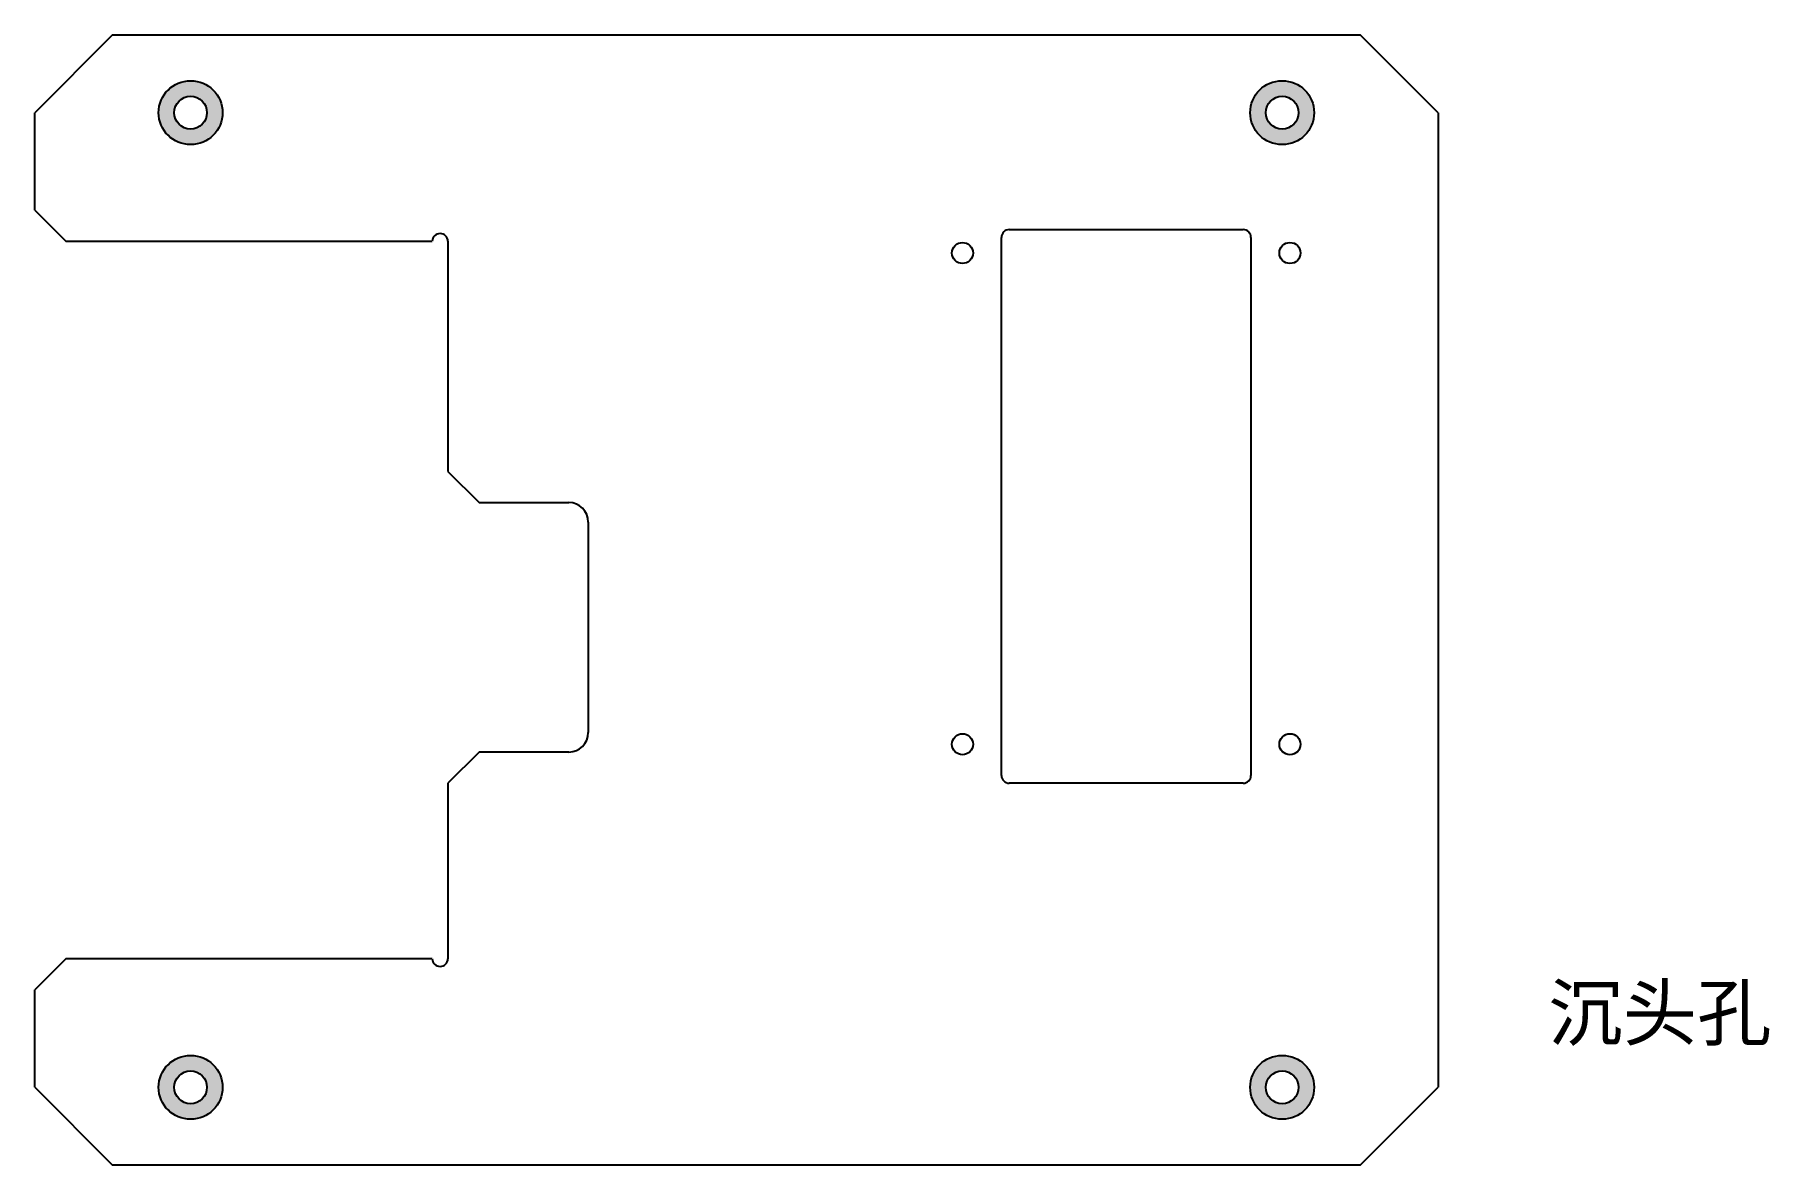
# Model space of a CAD drawing. Header units: millimetres. Extents: x -90 to 132, y -72 to 73.
import ezdxf

# ---------------------------------------------------------------- set-up
doc = ezdxf.new("R2010")
doc.units = ezdxf.units.MM

msp = doc.modelspace()

# ---------------------------------------------------------------- hatches: boundary and pattern name
h = msp.add_hatch(color=3)
h.dxf.hatch_style = 1
h.paths.add_polyline_path([(-65.9, 62.5, 1), (-74.1, 62.5, 1)])
h.paths.add_polyline_path([(-72.1, 62.5, -1), (-67.9, 62.5, -1)], flags=16)
h.paths.add_polyline_path([(74.1, 62.5, 1), (65.9, 62.5, 1)])
h.paths.add_polyline_path([(67.9, 62.5, -1), (72.1, 62.5, -1)], flags=16)
h.paths.add_polyline_path([(65.9, -62.5, 1), (74.1, -62.5, 1)])
h.paths.add_polyline_path([(72.1, -62.5, -1), (67.9, -62.5, -1)], flags=16)
h.paths.add_polyline_path([(-74.1, -62.5, 1), (-65.9, -62.5, 1)])
h.paths.add_polyline_path([(-67.9, -62.5, -1), (-72.1, -62.5, -1)], flags=16)

# ---------------------------------------------------------------- linework, layer by layer
at = {"color": 7, "linetype": 'Continuous', "lineweight": 25}
for p, q in [((-80, 72.5), (-90, 62.5)), ((-80, 72.5), (80, 72.5)), ((90, 62.5), (80, 72.5)), ((-90, 50), (-90, 62.5)), ((90, 62.5), (90, -62.5)), ((-90, 50), (-86, 46)), ((35, 47.5), (65, 47.5)), ((-86, 46), (-39, 46)), ((-37, 46), (-37, 16.5)), ((34, -22.5), (34, 46.5)), ((66, 46.5), (66, -22.5)), ((-37, 16.5), (-33, 12.5)), ((-33, 12.5), (-21.5, 12.5)), ((-19, 10), (-19, -17)), ((-33, -19.5), (-37, -23.5)), ((-21.5, -19.5), (-33, -19.5)), ((-37, -23.5), (-37, -46)), ((65, -23.5), (35, -23.5)), ((-86, -46), (-90, -50)), ((-39, -46), (-86, -46)), ((-90, -62.5), (-90, -50)), ((-90, -62.5), (-80, -72.5)), ((80, -72.5), (90, -62.5)), ((80, -72.5), (-80, -72.5))]:
    msp.add_line(p, q, dxfattribs=at)
for centre, radius in [((-70, 62.5), 4.1), ((-70, 62.5), 2.1), ((70, 62.5), 4.1), ((70, 62.5), 2.1), ((29, 44.5), 1.35), ((71, 44.5), 1.35), ((29, -18.5), 1.35), ((71, -18.5), 1.35), ((-70, -62.5), 4.1), ((70, -62.5), 4.1), ((-70, -62.5), 2.1), ((70, -62.5), 2.1)]:
    msp.add_circle(centre, radius, dxfattribs=at)
for centre, radius, start, end in [((-38, 46), 1, 0, 180), ((35, 46.5), 1, 90, 180), ((65, 46.5), 1, 0, 90), ((-21.5, 10), 2.5, 0, 90), ((-21.5, -17), 2.5, 270, 0), ((35, -22.5), 1, 180, 270), ((65, -22.5), 1, 270, 0), ((-38, -46), 1, 180, 0)]:
    msp.add_arc(centre, radius, start, end, dxfattribs=at)

# ---------------------------------------------------------------- texts
at = {"insert": (104.12, -49.42), "char_height": 7, "attachment_point": 1}
msp.add_mtext_dynamic_manual_height_columns('{\\fSimSun|b0|i0|c134|p2;\\C3;沉头孔}', width=54.8206, gutter_width=17.5, heights=[0], dxfattribs=at)

doc.saveas('drawing.dxf')
